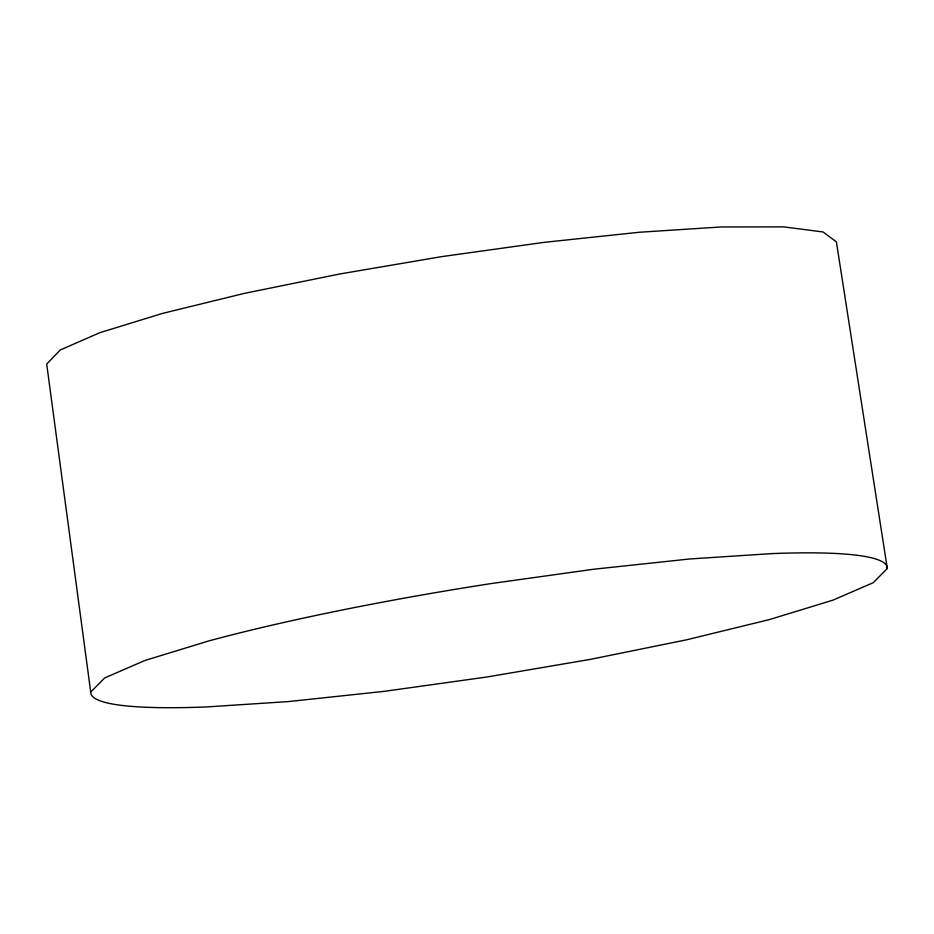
<?xml version="1.0" encoding="UTF-8"?>
<svg xmlns="http://www.w3.org/2000/svg" width="934" height="934" viewBox="0 0 934 934"><rect width="100%" height="100%" fill="white"/><g stroke="black" fill="none" stroke-linecap="round" stroke-linejoin="round"><path stroke-width="1.4" d="M90.715 692.059L46.7 364.062L60.278 349.981L99.833 332.679L162.679 313.369L244.521 293.346L339.801 273.977L442.016 256.581L544.195 242.35L639.37 232.251L721.071 226.974L783.731 226.88L823.064 231.959L836.397 241.894L887.3 568.502L873.255 582.688L833.023 600.118L769.347 619.604L686.572 639.813L590.323 659.381L487.174 676.952L384.154 691.358L288.267 701.597L206.075 706.968A392.712 45.136 -8.9 0 1 90.703 692.059L104.76 677.874L144.992 660.455L208.667 640.969A409.349 47.05 -8.9 0 1 490.84 583.61L593.861 569.215L689.736 558.976L771.939 553.593M771.939 553.593A392.712 45.136 -8.9 0 1 887.3 568.502"/></g></svg>
